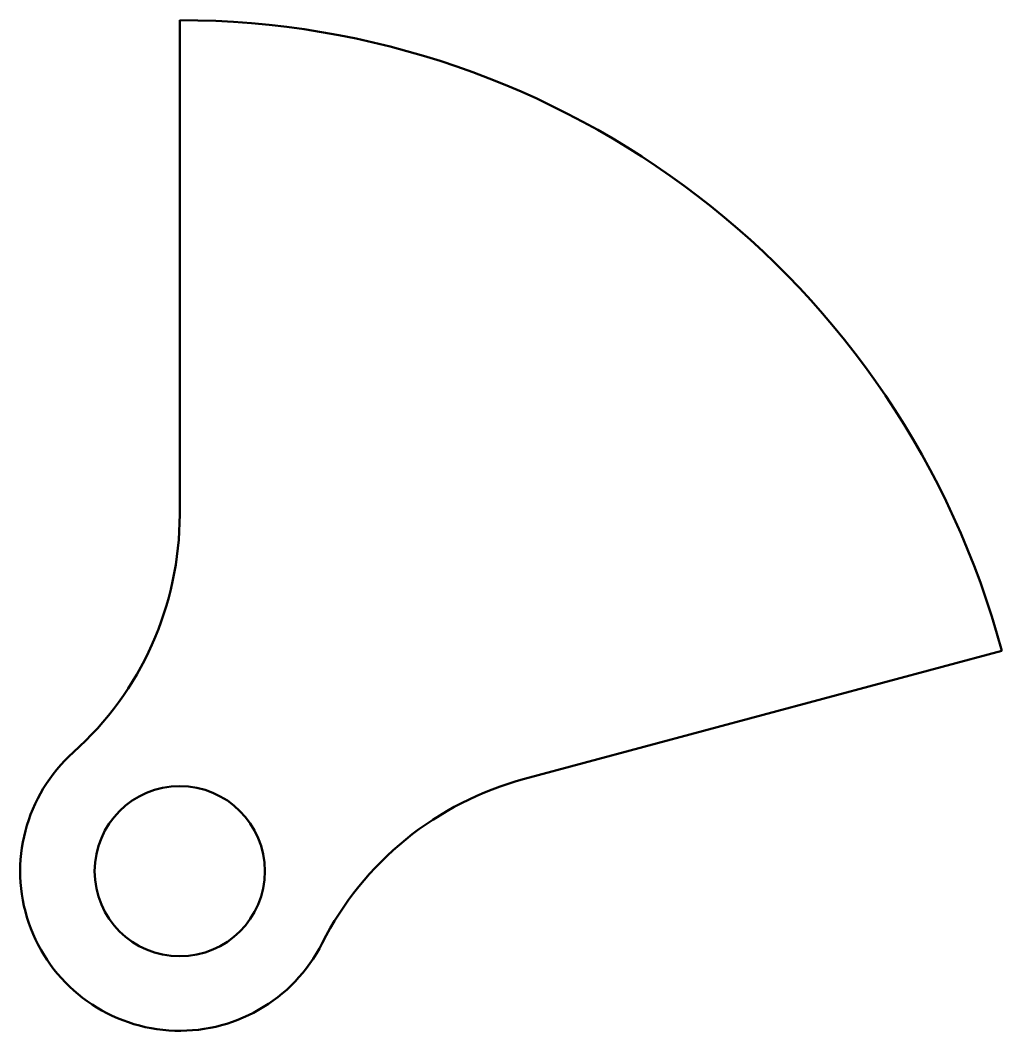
# Model space of a CAD drawing. Header units: millimetres. Extents: x 273.9 to 320.1, y 186.2 to 233.8.
import ezdxf

# ---------------------------------------------------------------- set-up
doc = ezdxf.new("R2010")
doc.units = ezdxf.units.MM
doc.layers.add('Visible (ISO)', color=7, linetype='Continuous', lineweight=50)

msp = doc.modelspace()

# ---------------------------------------------------------------- linework, layer by layer
at = {"layer": 'Visible (ISO)'}
for p, q in [((281.431, 210.521), (281.431, 233.75)), ((320.069, 204.103), (297.631, 198.091))]:
    msp.add_line(p, q, dxfattribs=at)
msp.add_circle((281.431, 193.75), 4, dxfattribs=at)
for centre, radius, start, end in [((281.431, 193.75), 40, 15, 90), ((266.431, 210.521), 15, 311.8103, 0), ((281.431, 193.75), 7.5, 131.8103, 333.1897), ((301.513, 183.602), 15, 105, 153.1897)]:
    msp.add_arc(centre, radius, start, end, dxfattribs=at)

doc.saveas('drawing.dxf')
